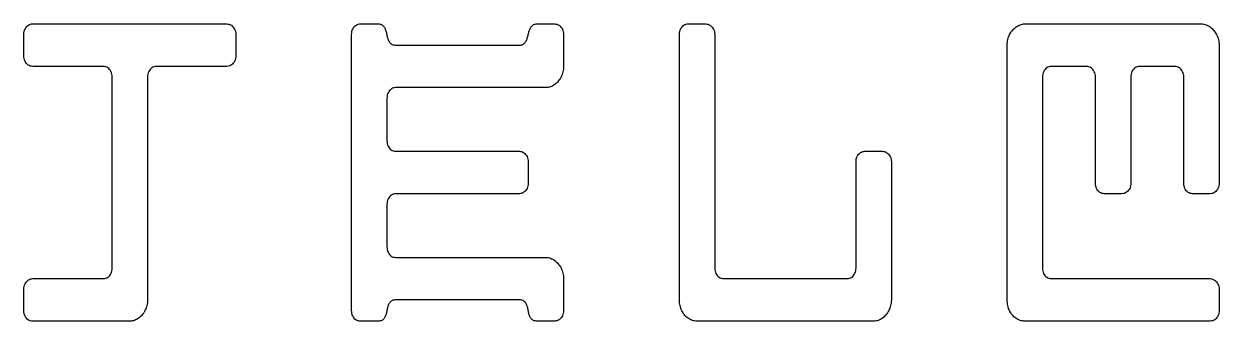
# Model space of a CAD drawing. Extents: x 7.2 to 83.4, y 7.2 to 40.5.
# Drawn here: x 36.06 to 44.85, y 14.4 to 16.59 of the extents above; entities that cross this region are included whole.
import ezdxf

# ---------------------------------------------------------------- set-up
doc = ezdxf.new("R2010")
doc.units = 0
doc.layers.add('Layer_1', color=7, linetype='CONTINUOUS')

msp = doc.modelspace()

# ---------------------------------------------------------------- linework, layer by layer
at = {"layer": 'Layer_1', "color": 7}
for p, q in [((36.123562, 16.589836), (37.552304, 16.589836)), ((38.534238, 16.589835), (38.664122, 16.589835)), ((39.833068, 16.589835), (39.962955, 16.589835)), ((40.94493, 16.589837), (41.074816, 16.589837)), ((43.420549, 16.589839), (44.719404, 16.589839)), ((36.058627, 16.355462), (36.058627, 16.511713)), ((37.61724, 16.511711), (37.61724, 16.35546)), ((38.469303, 14.480457), (38.469303, 16.511711)), ((40.02789, 16.511709), (40.02789, 16.277333)), ((40.879994, 14.558584), (40.879994, 16.511713)), ((41.139751, 16.511711), (41.139751, 14.792958)), ((38.793988, 16.433583), (39.703187, 16.433583)), ((43.290673, 14.558584), (43.290673, 16.433588)), ((44.849296, 16.433588), (44.849296, 15.417961)), ((36.643116, 16.277338), (36.123573, 16.277338)), ((37.552294, 16.277335), (37.032751, 16.277335)), ((43.875156, 16.277337), (43.615386, 16.277337)), ((44.52458, 16.277337), (44.264807, 16.277337)), ((36.708051, 14.79296), (36.708051, 16.199213)), ((36.967816, 16.199211), (36.967816, 14.558583)), ((43.550451, 16.199213), (43.550451, 14.79296)), ((43.940092, 15.417959), (43.940092, 16.199211)), ((44.199872, 16.199213), (44.199872, 15.417961)), ((44.589516, 15.417959), (44.589516, 16.199211)), ((39.897999, 16.121082), (38.79397, 16.121082)), ((38.729034, 16.042958), (38.729034, 15.730457)), ((38.79398, 15.65233), (39.703179, 15.65233)), ((42.24378, 15.652335), (42.373667, 15.652335)), ((39.768115, 15.574205), (39.768115, 15.417954)), ((42.178845, 14.79296), (42.178845, 15.574212)), ((42.438602, 15.57421), (42.438602, 14.558583)), ((39.703167, 15.339829), (38.793967, 15.339829)), ((44.134926, 15.339836), (44.00504, 15.339836)), ((44.784348, 15.339835), (44.654464, 15.339835)), ((38.729032, 15.261702), (38.729032, 14.949201)), ((38.793978, 14.871078), (39.898006, 14.871078)), ((36.123562, 14.714834), (36.643105, 14.714834)), ((40.027898, 14.714827), (40.027898, 14.480452)), ((41.2047, 14.714834), (42.113899, 14.714834)), ((43.615399, 14.714837), (44.784368, 14.714837)), ((36.058627, 14.480457), (36.058627, 14.636707)), ((44.849304, 14.636711), (44.849304, 14.48046)), ((39.70319, 14.558577), (38.79399, 14.558577)), ((36.837924, 14.402331), (36.123573, 14.402333)), ((38.664114, 14.402326), (38.534251, 14.402333)), ((39.962952, 14.402326), (39.833066, 14.402326)), ((42.308713, 14.402331), (41.00987, 14.402333)), ((44.784355, 14.402335), (43.420549, 14.402333))]:
    msp.add_line(p, q, dxfattribs=at)
for points, knots in [([(36.058627, 16.511713), (36.058993, 16.51891), (36.059696, 16.532721), (36.066353, 16.552092), (36.077119, 16.568128), (36.09066, 16.580435), (36.106526, 16.588484), (36.117874, 16.589385), (36.123562, 16.589836)], [0, 0, 0, 0, 0.021537, 0.041326, 0.060582, 0.078886, 0.095777, 0.112756, 0.112756, 0.112756, 0.112756]), ([(37.552304, 16.589836), (37.558001, 16.589355), (37.569419, 16.588389), (37.58532, 16.579838), (37.598692, 16.566883), (37.609326, 16.550648), (37.616109, 16.531782), (37.616857, 16.518503), (37.61724, 16.511711)], [0, 0, 0, 0, 0.016996, 0.034068, 0.052834, 0.072429, 0.091834, 0.112156, 0.112156, 0.112156, 0.112156]), ([(38.469303, 16.511711), (38.469669, 16.518908), (38.470372, 16.532719), (38.477029, 16.552091), (38.487795, 16.568126), (38.501336, 16.580433), (38.517202, 16.588482), (38.52855, 16.589383), (38.534238, 16.589835)], [0, 0, 0, 0, 0.021537, 0.041326, 0.060582, 0.078886, 0.095777, 0.112756, 0.112756, 0.112756, 0.112756]), ([(38.664122, 16.589835), (38.668881, 16.589613), (38.677707, 16.589203), (38.689898, 16.585237), (38.698736, 16.577802), (38.706374, 16.569784), (38.712561, 16.560259), (38.717058, 16.54931), (38.721419, 16.537657), (38.724841, 16.52499), (38.726891, 16.511652), (38.729808, 16.498475), (38.733239, 16.485869), (38.736799, 16.473847), (38.742188, 16.462985), (38.748723, 16.453238), (38.756, 16.443953), (38.766706, 16.437822), (38.779576, 16.434136), (38.788961, 16.433776), (38.793988, 16.433583)], [0, 0, 0, 0, 0.014271, 0.026471, 0.037578, 0.048504, 0.059669, 0.071386, 0.083939, 0.096998, 0.110652, 0.124396, 0.137455, 0.14986, 0.161935, 0.173624, 0.18513, 0.196878, 0.209918, 0.224959, 0.224959, 0.224959, 0.224959]), ([(39.703187, 16.433583), (39.707802, 16.43378), (39.71645, 16.434149), (39.728368, 16.437832), (39.738212, 16.444226), (39.745415, 16.453216), (39.751977, 16.462978), (39.757208, 16.473957), (39.76154, 16.485801), (39.765305, 16.498438), (39.768128, 16.511709), (39.770949, 16.524981), (39.774719, 16.537614), (39.77902, 16.549431), (39.784239, 16.560234), (39.790716, 16.569723), (39.798478, 16.577931), (39.807693, 16.585106), (39.819767, 16.589183), (39.828454, 16.589609), (39.833068, 16.589835)], [0, 0, 0, 0, 0.013814, 0.025883, 0.036957, 0.048463, 0.060152, 0.072227, 0.08482, 0.097972, 0.111741, 0.12551, 0.138662, 0.151255, 0.163208, 0.174559, 0.185561, 0.197026, 0.209225, 0.223049, 0.223049, 0.223049, 0.223049]), ([(39.962955, 16.589835), (39.968651, 16.589353), (39.980069, 16.588387), (39.99597, 16.579836), (40.009342, 16.566881), (40.019976, 16.550646), (40.026759, 16.53178), (40.027507, 16.518501), (40.02789, 16.511709)], [0, 0, 0, 0, 0.016996, 0.034068, 0.052834, 0.072429, 0.091834, 0.112156, 0.112156, 0.112156, 0.112156]), ([(40.879994, 16.511713), (40.880361, 16.518911), (40.881063, 16.532721), (40.887721, 16.552093), (40.898486, 16.568128), (40.912028, 16.580436), (40.927893, 16.588485), (40.939241, 16.589385), (40.94493, 16.589837)], [0, 0, 0, 0, 0.021537, 0.041326, 0.060582, 0.078886, 0.095777, 0.112756, 0.112756, 0.112756, 0.112756]), ([(41.074816, 16.589837), (41.080512, 16.589355), (41.091931, 16.58839), (41.107832, 16.579839), (41.121203, 16.566884), (41.131837, 16.550649), (41.13862, 16.531782), (41.139369, 16.518504), (41.139751, 16.511711)], [0, 0, 0, 0, 0.016996, 0.034068, 0.052834, 0.072429, 0.091834, 0.112156, 0.112156, 0.112156, 0.112156]), ([(43.290673, 16.433588), (43.290879, 16.440521), (43.291286, 16.4542), (43.294826, 16.47426), (43.300274, 16.493504), (43.308572, 16.511188), (43.31799, 16.5276), (43.329033, 16.542563), (43.341539, 16.555918), (43.355482, 16.567493), (43.370697, 16.57662), (43.386391, 16.584325), (43.403266, 16.588984), (43.414771, 16.589553), (43.420549, 16.589839)], [0, 0, 0, 0, 0.020783, 0.041005, 0.060942, 0.0806, 0.099431, 0.117644, 0.136253, 0.154202, 0.171806, 0.189366, 0.206533, 0.223848, 0.223848, 0.223848, 0.223848]), ([(44.719404, 16.589839), (44.725182, 16.589553), (44.736689, 16.588984), (44.753562, 16.584323), (44.769237, 16.576645), (44.784317, 16.567531), (44.798016, 16.556003), (44.809852, 16.542231), (44.821447, 16.527765), (44.830931, 16.511286), (44.838416, 16.493287), (44.844797, 16.47435), (44.848595, 16.454218), (44.84906, 16.440521), (44.849296, 16.433588)], [0, 0, 0, 0, 0.017316, 0.034484, 0.052045, 0.069554, 0.087241, 0.105468, 0.123954, 0.142785, 0.162261, 0.182366, 0.202649, 0.223438, 0.223438, 0.223438, 0.223438]), ([(36.123573, 16.277338), (36.117548, 16.277768), (36.105763, 16.27861), (36.089426, 16.286551), (36.076088, 16.299035), (36.065919, 16.315187), (36.059633, 16.3345), (36.058972, 16.348269), (36.058627, 16.355462)], [0, 0, 0, 0, 0.017981, 0.035177, 0.053232, 0.072183, 0.091866, 0.113393, 0.113393, 0.113393, 0.113393]), ([(37.61724, 16.35546), (37.616879, 16.348673), (37.616176, 16.335437), (37.609767, 16.316619), (37.599722, 16.300277), (37.586566, 16.287139), (37.570183, 16.278694), (37.558327, 16.277793), (37.552294, 16.277335)], [0, 0, 0, 0, 0.020311, 0.039608, 0.058904, 0.077427, 0.094801, 0.112798, 0.112798, 0.112798, 0.112798]), ([(36.708051, 16.199213), (36.707668, 16.206005), (36.70692, 16.219284), (36.700137, 16.238151), (36.689503, 16.254384), (36.676135, 16.267341), (36.660232, 16.275891), (36.648813, 16.276857), (36.643116, 16.277338)], [0, 0, 0, 0, 0.020323, 0.039727, 0.059323, 0.078087, 0.095158, 0.112157, 0.112157, 0.112157, 0.112157]), ([(37.032751, 16.277335), (37.027064, 16.276883), (37.015717, 16.275982), (36.999853, 16.267932), (36.986308, 16.255627), (36.975542, 16.239591), (36.968885, 16.220219), (36.968182, 16.206409), (36.967816, 16.199211)], [0, 0, 0, 0, 0.016976, 0.033867, 0.052173, 0.071429, 0.091218, 0.112755, 0.112755, 0.112755, 0.112755]), ([(40.02789, 16.277333), (40.027654, 16.270401), (40.027188, 16.256704), (40.023395, 16.23657), (40.016984, 16.217602), (40.009491, 16.199428), (39.999926, 16.182636), (39.988842, 16.167555), (39.976426, 16.154204), (39.962755, 16.142813), (39.948161, 16.132842), (39.932023, 16.126144), (39.915248, 16.121835), (39.903775, 16.121334), (39.897999, 16.121082)], [0, 0, 0, 0, 0.020789, 0.041072, 0.061177, 0.080776, 0.09996, 0.11899, 0.136814, 0.154503, 0.172308, 0.189592, 0.206657, 0.223961, 0.223961, 0.223961, 0.223961]), ([(43.615386, 16.277337), (43.609698, 16.276885), (43.598351, 16.275984), (43.582486, 16.267935), (43.568943, 16.255629), (43.558177, 16.239593), (43.55152, 16.220222), (43.550817, 16.206411), (43.550451, 16.199213)], [0, 0, 0, 0, 0.016977, 0.033868, 0.052173, 0.071429, 0.091218, 0.112755, 0.112755, 0.112755, 0.112755]), ([(43.940092, 16.199211), (43.939709, 16.206004), (43.93896, 16.219282), (43.932178, 16.238149), (43.921543, 16.254382), (43.908175, 16.26734), (43.892273, 16.27589), (43.880854, 16.276855), (43.875156, 16.277337)], [0, 0, 0, 0, 0.020323, 0.039727, 0.059323, 0.078087, 0.095158, 0.112157, 0.112157, 0.112157, 0.112157]), ([(44.264807, 16.277337), (44.25912, 16.276885), (44.247773, 16.275984), (44.231909, 16.267934), (44.218364, 16.255629), (44.207598, 16.239593), (44.200941, 16.220221), (44.200238, 16.20641), (44.199872, 16.199213)], [0, 0, 0, 0, 0.016976, 0.033867, 0.052173, 0.071429, 0.091218, 0.112755, 0.112755, 0.112755, 0.112755]), ([(44.589516, 16.199211), (44.589133, 16.206003), (44.588384, 16.219282), (44.581602, 16.238149), (44.570967, 16.254382), (44.557599, 16.267339), (44.541697, 16.27589), (44.530278, 16.276855), (44.52458, 16.277337)], [0, 0, 0, 0, 0.020323, 0.039727, 0.059323, 0.078087, 0.095158, 0.112157, 0.112157, 0.112157, 0.112157]), ([(38.79397, 16.121082), (38.788282, 16.12063), (38.776935, 16.119729), (38.761071, 16.111679), (38.747527, 16.099374), (38.736761, 16.083338), (38.730104, 16.063966), (38.729401, 16.050156), (38.729034, 16.042958)], [0, 0, 0, 0, 0.016976, 0.033867, 0.052173, 0.071429, 0.091218, 0.112755, 0.112755, 0.112755, 0.112755]), ([(38.729034, 15.730457), (38.729379, 15.723265), (38.73004, 15.709495), (38.736327, 15.690182), (38.746496, 15.67403), (38.759835, 15.661545), (38.776171, 15.653602), (38.787957, 15.652761), (38.79398, 15.65233)], [0, 0, 0, 0, 0.021526, 0.041209, 0.060161, 0.078219, 0.095416, 0.113394, 0.113394, 0.113394, 0.113394]), ([(39.703179, 15.65233), (39.708876, 15.651849), (39.720295, 15.650883), (39.736196, 15.642333), (39.749567, 15.629377), (39.760201, 15.613142), (39.766983, 15.594276), (39.767732, 15.580997), (39.768115, 15.574205)], [0, 0, 0, 0, 0.016997, 0.034069, 0.052834, 0.07243, 0.091834, 0.112157, 0.112157, 0.112157, 0.112157]), ([(42.178845, 15.574212), (42.179211, 15.581409), (42.179914, 15.59522), (42.186571, 15.614591), (42.197337, 15.630627), (42.210878, 15.642934), (42.226744, 15.650983), (42.238092, 15.651884), (42.24378, 15.652335)], [0, 0, 0, 0, 0.021537, 0.041326, 0.060582, 0.078886, 0.095777, 0.112756, 0.112756, 0.112756, 0.112756]), ([(42.373667, 15.652335), (42.379363, 15.651854), (42.390781, 15.650888), (42.406682, 15.642337), (42.420054, 15.629382), (42.430688, 15.613147), (42.437471, 15.594281), (42.438219, 15.581002), (42.438602, 15.57421)], [0, 0, 0, 0, 0.016996, 0.034068, 0.052834, 0.072429, 0.091834, 0.112156, 0.112156, 0.112156, 0.112156]), ([(39.768115, 15.417954), (39.767754, 15.411167), (39.767051, 15.397931), (39.760642, 15.379113), (39.750597, 15.362771), (39.73744, 15.349633), (39.721056, 15.341188), (39.709199, 15.340287), (39.703167, 15.339829)], [0, 0, 0, 0, 0.020311, 0.039608, 0.058904, 0.077427, 0.094802, 0.1128, 0.1128, 0.1128, 0.1128]), ([(44.00504, 15.339836), (43.999016, 15.340266), (43.987229, 15.341107), (43.970892, 15.349048), (43.957553, 15.361532), (43.947384, 15.377684), (43.941097, 15.396997), (43.940437, 15.410767), (43.940092, 15.417959)], [0, 0, 0, 0, 0.017981, 0.035178, 0.053234, 0.072185, 0.091868, 0.113395, 0.113395, 0.113395, 0.113395]), ([(44.199872, 15.417961), (44.199511, 15.411174), (44.198808, 15.397938), (44.192399, 15.37912), (44.182354, 15.362778), (44.169198, 15.34964), (44.152815, 15.341195), (44.140959, 15.340294), (44.134926, 15.339836)], [0, 0, 0, 0, 0.020311, 0.039608, 0.058904, 0.077427, 0.094801, 0.112798, 0.112798, 0.112798, 0.112798]), ([(44.654464, 15.339835), (44.64844, 15.340265), (44.636653, 15.341107), (44.620316, 15.349048), (44.606977, 15.361532), (44.596808, 15.377684), (44.590521, 15.396997), (44.589861, 15.410766), (44.589516, 15.417959)], [0, 0, 0, 0, 0.017981, 0.035178, 0.053234, 0.072185, 0.091868, 0.113395, 0.113395, 0.113395, 0.113395]), ([(44.849296, 15.417961), (44.848935, 15.411173), (44.848232, 15.397937), (44.841823, 15.379119), (44.831778, 15.362777), (44.818621, 15.34964), (44.802237, 15.341195), (44.790381, 15.340294), (44.784348, 15.339835)], [0, 0, 0, 0, 0.020311, 0.039608, 0.058904, 0.077427, 0.094802, 0.1128, 0.1128, 0.1128, 0.1128]), ([(38.793967, 15.339829), (38.78828, 15.339377), (38.776933, 15.338476), (38.761068, 15.330425), (38.747525, 15.318118), (38.736758, 15.302082), (38.730101, 15.28271), (38.729398, 15.2689), (38.729032, 15.261702)], [0, 0, 0, 0, 0.016976, 0.033867, 0.052175, 0.07143, 0.091219, 0.112757, 0.112757, 0.112757, 0.112757]), ([(38.729032, 14.949201), (38.729377, 14.942009), (38.730037, 14.928239), (38.736324, 14.908926), (38.746493, 14.892774), (38.759833, 14.880291), (38.776169, 14.872349), (38.787954, 14.871508), (38.793978, 14.871078)], [0, 0, 0, 0, 0.021526, 0.041209, 0.060161, 0.078218, 0.095414, 0.113392, 0.113392, 0.113392, 0.113392]), ([(39.898006, 14.871078), (39.903784, 14.870792), (39.91529, 14.870223), (39.932162, 14.865561), (39.947837, 14.857884), (39.962917, 14.84877), (39.976617, 14.837241), (39.988454, 14.82347), (40.000049, 14.809003), (40.009533, 14.792525), (40.017018, 14.774526), (40.023399, 14.755589), (40.027197, 14.735457), (40.027662, 14.72176), (40.027898, 14.714827)], [0, 0, 0, 0, 0.017314, 0.034482, 0.052042, 0.069551, 0.08724, 0.105468, 0.123954, 0.142785, 0.16226, 0.182365, 0.202648, 0.223437, 0.223437, 0.223437, 0.223437]), ([(36.643105, 14.714834), (36.649138, 14.715292), (36.660995, 14.716193), (36.677379, 14.724638), (36.690533, 14.737777), (36.700578, 14.754118), (36.706987, 14.772936), (36.70769, 14.786172), (36.708051, 14.79296)], [0, 0, 0, 0, 0.017999, 0.035373, 0.053894, 0.073191, 0.092488, 0.112799, 0.112799, 0.112799, 0.112799]), ([(41.139751, 14.792958), (41.140096, 14.785765), (41.140757, 14.771996), (41.147044, 14.752683), (41.157212, 14.73653), (41.170553, 14.724047), (41.18689, 14.716106), (41.198676, 14.715264), (41.2047, 14.714834)], [0, 0, 0, 0, 0.021526, 0.041209, 0.060161, 0.078218, 0.095415, 0.113395, 0.113395, 0.113395, 0.113395]), ([(42.113899, 14.714834), (42.119932, 14.715293), (42.131789, 14.716193), (42.148173, 14.724638), (42.161327, 14.737777), (42.171372, 14.754118), (42.177781, 14.772936), (42.178484, 14.786173), (42.178845, 14.79296)], [0, 0, 0, 0, 0.017999, 0.035373, 0.053894, 0.073191, 0.092488, 0.112799, 0.112799, 0.112799, 0.112799]), ([(43.550451, 14.79296), (43.550796, 14.785768), (43.551456, 14.771999), (43.557743, 14.752686), (43.567911, 14.736533), (43.581252, 14.724049), (43.597589, 14.716108), (43.609375, 14.715267), (43.615399, 14.714837)], [0, 0, 0, 0, 0.021526, 0.041209, 0.060161, 0.078218, 0.095415, 0.113395, 0.113395, 0.113395, 0.113395]), ([(36.058627, 14.636707), (36.058993, 14.643904), (36.059696, 14.657715), (36.066353, 14.677087), (36.07712, 14.693122), (36.09066, 14.705431), (36.106526, 14.713481), (36.117874, 14.714382), (36.123562, 14.714834)], [0, 0, 0, 0, 0.021537, 0.041326, 0.060582, 0.078887, 0.095779, 0.112758, 0.112758, 0.112758, 0.112758]), ([(44.784368, 14.714837), (44.790065, 14.714355), (44.801484, 14.713389), (44.817385, 14.704839), (44.830756, 14.691883), (44.84139, 14.675648), (44.848172, 14.656782), (44.848921, 14.643503), (44.849304, 14.636711)], [0, 0, 0, 0, 0.016997, 0.034069, 0.052834, 0.07243, 0.091834, 0.112157, 0.112157, 0.112157, 0.112157]), ([(36.967816, 14.558583), (36.96758, 14.55165), (36.967114, 14.537954), (36.963321, 14.517819), (36.95691, 14.498851), (36.949417, 14.480678), (36.939852, 14.463885), (36.928767, 14.448805), (36.916353, 14.435453), (36.902682, 14.424063), (36.888089, 14.414091), (36.871951, 14.407394), (36.855175, 14.403084), (36.843701, 14.402583), (36.837924, 14.402331)], [0, 0, 0, 0, 0.020789, 0.041072, 0.061177, 0.080776, 0.09996, 0.11899, 0.136814, 0.154501, 0.172306, 0.189589, 0.206656, 0.223961, 0.223961, 0.223961, 0.223961]), ([(38.79399, 14.558577), (38.789006, 14.558356), (38.779739, 14.557945), (38.766949, 14.553959), (38.757395, 14.546741), (38.749604, 14.538463), (38.743171, 14.528963), (38.737777, 14.518299), (38.734339, 14.506312), (38.731182, 14.493705), (38.729077, 14.480439), (38.726817, 14.46718), (38.723453, 14.454499), (38.719047, 14.442821), (38.714551, 14.431685), (38.708254, 14.421921), (38.701138, 14.412871), (38.690953, 14.406483), (38.678338, 14.402873), (38.669103, 14.402518), (38.664114, 14.402326)], [0, 0, 0, 0, 0.014939, 0.027778, 0.039432, 0.050434, 0.061785, 0.073738, 0.086112, 0.099088, 0.112723, 0.126377, 0.139436, 0.151989, 0.16383, 0.175339, 0.186772, 0.198037, 0.210752, 0.225688, 0.225688, 0.225688, 0.225688]), ([(39.833066, 14.402326), (39.828077, 14.402518), (39.818842, 14.402874), (39.80622, 14.406478), (39.796036, 14.412898), (39.788801, 14.42196), (39.782288, 14.431734), (39.776877, 14.442573), (39.77341, 14.454588), (39.770259, 14.467199), (39.768152, 14.480463), (39.765893, 14.493724), (39.762525, 14.506402), (39.758148, 14.51805), (39.753662, 14.529008), (39.747449, 14.538501), (39.73978, 14.546767), (39.730234, 14.553958), (39.717447, 14.557946), (39.708177, 14.558356), (39.70319, 14.558577)], [0, 0, 0, 0, 0.014939, 0.027655, 0.038916, 0.050422, 0.062112, 0.074187, 0.086561, 0.099537, 0.113172, 0.126826, 0.139884, 0.152438, 0.164154, 0.17532, 0.186246, 0.197893, 0.210731, 0.225679, 0.225679, 0.225679, 0.225679]), ([(41.00987, 14.402333), (41.00387, 14.402586), (40.991955, 14.40309), (40.974499, 14.407375), (40.958029, 14.414015), (40.943026, 14.423334), (40.929365, 14.434391), (40.917154, 14.447369), (40.906413, 14.462093), (40.897281, 14.478508), (40.889565, 14.496585), (40.88413, 14.516288), (40.880613, 14.537166), (40.880202, 14.551382), (40.879994, 14.558584)], [0, 0, 0, 0, 0.017977, 0.035701, 0.05361, 0.071047, 0.088476, 0.106204, 0.124348, 0.143011, 0.162445, 0.183164, 0.20419, 0.225784, 0.225784, 0.225784, 0.225784]), ([(42.438602, 14.558583), (42.438366, 14.55165), (42.4379, 14.537954), (42.434107, 14.517819), (42.427696, 14.498851), (42.420203, 14.480678), (42.410638, 14.463885), (42.399554, 14.448805), (42.387139, 14.435453), (42.373468, 14.424063), (42.358875, 14.414091), (42.342737, 14.407394), (42.325963, 14.403084), (42.314489, 14.402583), (42.308713, 14.402331)], [0, 0, 0, 0, 0.020789, 0.041072, 0.061177, 0.080776, 0.09996, 0.11899, 0.136814, 0.154501, 0.172306, 0.189589, 0.206655, 0.223958, 0.223958, 0.223958, 0.223958]), ([(43.420549, 14.402333), (43.414548, 14.402586), (43.402633, 14.40309), (43.385177, 14.407375), (43.368707, 14.414016), (43.353704, 14.423334), (43.340044, 14.434391), (43.327833, 14.447369), (43.317091, 14.462093), (43.30796, 14.478508), (43.300244, 14.496585), (43.294809, 14.516288), (43.291292, 14.537166), (43.290881, 14.551382), (43.290673, 14.558584)], [0, 0, 0, 0, 0.017979, 0.035702, 0.05361, 0.071047, 0.088476, 0.106204, 0.124348, 0.143011, 0.162445, 0.183164, 0.20419, 0.225784, 0.225784, 0.225784, 0.225784]), ([(36.123573, 14.402333), (36.117548, 14.402763), (36.105763, 14.403604), (36.089426, 14.411545), (36.076088, 14.42403), (36.065919, 14.440181), (36.059633, 14.459495), (36.058972, 14.473264), (36.058627, 14.480457)], [0, 0, 0, 0, 0.017981, 0.035177, 0.053232, 0.072183, 0.091866, 0.113393, 0.113393, 0.113393, 0.113393]), ([(38.534251, 14.402333), (38.528227, 14.402763), (38.516441, 14.403604), (38.500104, 14.411545), (38.486764, 14.424029), (38.476595, 14.440181), (38.470308, 14.459495), (38.469648, 14.473264), (38.469303, 14.480457)], [0, 0, 0, 0, 0.017981, 0.035178, 0.053234, 0.072185, 0.091869, 0.113395, 0.113395, 0.113395, 0.113395]), ([(40.027898, 14.480452), (40.027537, 14.473664), (40.026834, 14.460428), (40.020425, 14.44161), (40.01038, 14.425268), (39.997224, 14.41213), (39.980841, 14.403685), (39.968985, 14.402784), (39.962952, 14.402326)], [0, 0, 0, 0, 0.020311, 0.039608, 0.058904, 0.077427, 0.094801, 0.112798, 0.112798, 0.112798, 0.112798]), ([(44.849304, 14.48046), (44.848943, 14.473673), (44.84824, 14.460437), (44.841831, 14.441619), (44.831786, 14.425277), (44.818629, 14.412139), (44.802245, 14.403694), (44.790388, 14.402793), (44.784355, 14.402335)], [0, 0, 0, 0, 0.020311, 0.039608, 0.058904, 0.077427, 0.094802, 0.112801, 0.112801, 0.112801, 0.112801])]:
    msp.add_open_spline(points, degree=3, knots=knots, dxfattribs=at)

doc.saveas('drawing.dxf')
